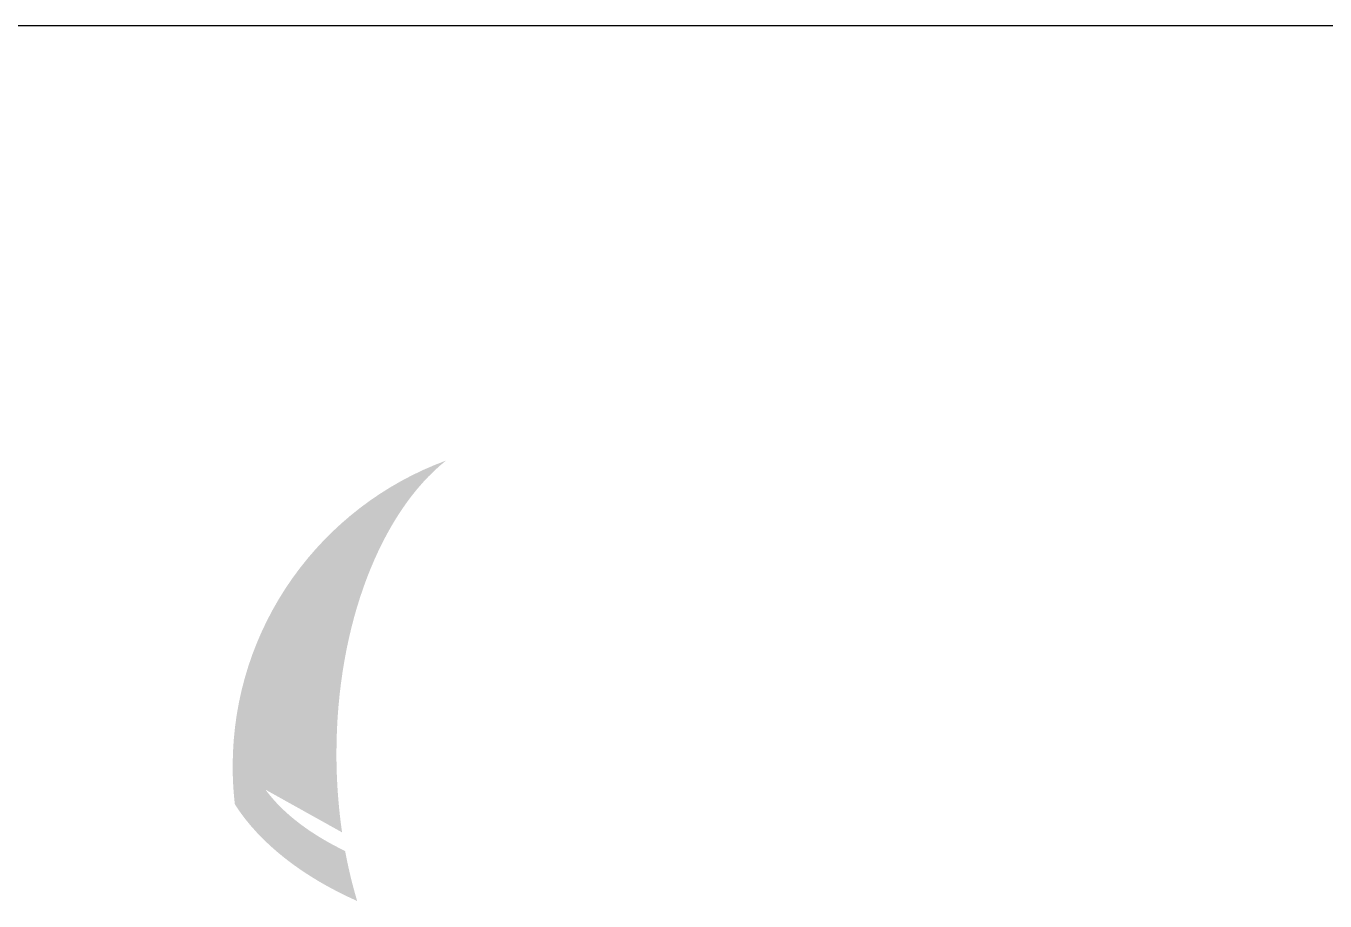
# Model space of a CAD drawing. Header units: millimetres. Extents: x 0 to 594, y 0 to 420.
# Drawn here: x 420.53 to 430.31, y 93.18 to 99.77 of the extents above; entities that cross this region are included whole.
import ezdxf
from ezdxf.enums import TextEntityAlignment as Align

# ---------------------------------------------------------------- set-up
doc = ezdxf.new("R2010")
doc.units = ezdxf.units.MM
doc.layers.add('GPDRAW', color=1, linetype='Continuous')
doc.styles.add('ECL', font='SIMFANG_2312.TTF', dxfattribs={"width": 0.7, "height": 3})

# ---------------------------------------------------------------- blocks, each defined once
blk = doc.blocks.new('*U24')
at = {"linetype": 'Continuous', "lineweight": 0}
h = blk.add_hatch(color=138, dxfattribs=at)
edge = h.paths.add_edge_path(flags=0)
edge.add_spline(control_points=[(-9.673, 4.669), (-9.642, 4.503), (-9.603, 4.343), (-9.558, 4.191)], knot_values=[0, 0, 0, 0, 0.125, 0.125, 0.125, 0.125], degree=3, periodic=0)
edge.add_spline(control_points=[(-9.558, 4.191), (-9.603, 4.343), (-9.642, 4.503), (-9.673, 4.669)], knot_values=[0, 0, 0, 0, 0.125, 0.125, 0.125, 0.125], degree=3, periodic=0)
edge = h.paths.add_edge_path(flags=0)
edge.add_spline(control_points=[(-9.558, 4.191), (-9.603, 4.343), (-9.642, 4.503), (-9.673, 4.669)], knot_values=[0, 0, 0, 0, 0.125, 0.125, 0.125, 0.125], degree=3, periodic=0)
edge.add_spline(control_points=[(-9.558, 4.191), (-9.603, 4.343), (-9.642, 4.503), (-9.673, 4.669)], knot_values=[0, 0, 0, 0, 0.125, 0.125, 0.125, 0.125], degree=3, periodic=0)
edge = h.paths.add_edge_path(flags=0)
edge.add_spline(control_points=[(-9.558, 4.191), (-9.603, 4.343), (-9.642, 4.503), (-9.673, 4.669)], knot_values=[0, 0, 0, 0, 0.125, 0.125, 0.125, 0.125], degree=3, periodic=0)
edge.add_spline(control_points=[(-9.558, 4.191), (-9.603, 4.343), (-9.642, 4.503), (-9.673, 4.669)], knot_values=[0, 0, 0, 0, 0.125, 0.125, 0.125, 0.125], degree=3, periodic=0)
edge = h.paths.add_edge_path(flags=0)
edge.add_spline(control_points=[(-9.673, 4.669), (-10.004, 4.829), (-10.266, 5.027), (-10.434, 5.255)], knot_values=[0.125, 0.125, 0.125, 0.125, 0.25, 0.25, 0.25, 0.25], degree=3, periodic=0)
edge.add_spline(control_points=[(-9.673, 4.669), (-10.004, 4.829), (-10.266, 5.027), (-10.434, 5.255)], knot_values=[0.125, 0.125, 0.125, 0.125, 0.25, 0.25, 0.25, 0.25], degree=3, periodic=0)
edge = h.paths.add_edge_path(flags=17)
edge.add_spline(control_points=[(-9.673, 4.669), (-10.004, 4.829), (-10.266, 5.027), (-10.434, 5.255)], knot_values=[0.125, 0.125, 0.125, 0.125, 0.25, 0.25, 0.25, 0.25], degree=3, periodic=0)
edge.add_spline(control_points=[(-9.673, 4.669), (-10.004, 4.829), (-10.266, 5.027), (-10.434, 5.255)], knot_values=[0.125, 0.125, 0.125, 0.125, 0.25, 0.25, 0.25, 0.25], degree=3, periodic=0)
edge = h.paths.add_edge_path(flags=16)
edge.add_spline(control_points=[(-9.673, 4.669), (-10.004, 4.829), (-10.266, 5.027), (-10.434, 5.255)], knot_values=[0.125, 0.125, 0.125, 0.125, 0.25, 0.25, 0.25, 0.25], degree=3, periodic=0)
edge.add_spline(control_points=[(-9.673, 4.669), (-10.004, 4.829), (-10.266, 5.027), (-10.434, 5.255)], knot_values=[0.125, 0.125, 0.125, 0.125, 0.25, 0.25, 0.25, 0.25], degree=3, periodic=0)
edge = h.paths.add_edge_path(flags=17)
edge.add_spline(control_points=[(-9.702, 4.847), (-9.737, 5.087), (-9.756, 5.339), (-9.756, 5.598), (-9.756, 5.598), (-9.756, 6.839), (-9.327, 7.91), (-8.708, 8.402)], knot_values=[0.375, 0.375, 0.375, 0.375, 0.5, 0.5, 0.5, 0.5001, 0.625, 0.625, 0.625, 0.625], degree=3, periodic=0)
edge.add_spline(control_points=[(-8.708, 8.402), (-9.327, 7.91), (-9.756, 6.839), (-9.756, 5.598), (-9.756, 5.598), (-9.756, 5.339), (-9.737, 5.087), (-9.702, 4.847)], knot_values=[0.375, 0.375, 0.375, 0.375, 0.5, 0.5, 0.5, 0.5001, 0.625, 0.625, 0.625, 0.625], degree=3, periodic=0)
edge = h.paths.add_edge_path(flags=0)
edge.add_spline(control_points=[(-9.702, 4.847), (-9.737, 5.087), (-9.756, 5.339), (-9.756, 5.598), (-9.756, 5.598), (-9.756, 6.839), (-9.327, 7.91), (-8.708, 8.402)], knot_values=[0.375, 0.375, 0.375, 0.375, 0.5, 0.5, 0.5, 0.5001, 0.625, 0.625, 0.625, 0.625], degree=3, periodic=0)
edge.add_spline(control_points=[(-9.702, 4.847), (-9.737, 5.087), (-9.756, 5.339), (-9.756, 5.598), (-9.756, 5.598), (-9.756, 6.839), (-9.327, 7.91), (-8.708, 8.402)], knot_values=[0.375, 0.375, 0.375, 0.375, 0.5, 0.5, 0.5, 0.5001, 0.625, 0.625, 0.625, 0.625], degree=3, periodic=0)
edge = h.paths.add_edge_path(flags=16)
edge.add_spline(control_points=[(-9.702, 4.847), (-9.737, 5.087), (-9.756, 5.339), (-9.756, 5.598), (-9.756, 5.598), (-9.756, 6.839), (-9.327, 7.91), (-8.708, 8.402)], knot_values=[0.375, 0.375, 0.375, 0.375, 0.5, 0.5, 0.5, 0.5001, 0.625, 0.625, 0.625, 0.625], degree=3, periodic=0)
edge.add_spline(control_points=[(-9.702, 4.847), (-9.737, 5.087), (-9.756, 5.339), (-9.756, 5.598), (-9.756, 5.598), (-9.756, 6.839), (-9.327, 7.91), (-8.708, 8.402)], knot_values=[0.375, 0.375, 0.375, 0.375, 0.5, 0.5, 0.5, 0.5001, 0.625, 0.625, 0.625, 0.625], degree=3, periodic=0)
edge = h.paths.add_edge_path()
edge.add_spline(control_points=[(-10.727, 5.115), (-10.49, 4.743), (-10.08, 4.423), (-9.558, 4.191)], knot_values=[0.875, 0.875, 0.875, 0.875, 1, 1, 1, 1], degree=3, periodic=0)
edge.add_spline(control_points=[(-9.558, 4.191), (-9.603, 4.343), (-9.642, 4.503), (-9.673, 4.669)], knot_values=[0, 0, 0, 0, 0.125, 0.125, 0.125, 0.125], degree=3, periodic=0)
edge.add_spline(control_points=[(-9.673, 4.669), (-10.004, 4.829), (-10.266, 5.027), (-10.434, 5.255)], knot_values=[0.125, 0.125, 0.125, 0.125, 0.25, 0.25, 0.25, 0.25], degree=3, periodic=0)
edge.add_spline(control_points=[(-10.434, 5.255), (-10.226, 5.096), (-9.979, 4.959), (-9.702, 4.847)], knot_values=[0.25, 0.25, 0.25, 0.25, 0.375, 0.375, 0.375, 0.375], degree=3, periodic=0)
edge.add_spline(control_points=[(-9.702, 4.847), (-9.737, 5.087), (-9.756, 5.339), (-9.756, 5.598), (-9.756, 5.598), (-9.756, 6.839), (-9.327, 7.91), (-8.708, 8.402)], knot_values=[0.375, 0.375, 0.375, 0.375, 0.5, 0.5, 0.5, 0.5001, 0.625, 0.625, 0.625, 0.625], degree=3, periodic=0)
edge.add_spline(control_points=[(-8.708, 8.402), (-9.899, 7.965), (-10.748, 6.821), (-10.748, 5.479), (-10.748, 5.479), (-10.748, 5.356), (-10.741, 5.234), (-10.727, 5.115)], knot_values=[0.625, 0.625, 0.625, 0.625, 0.75, 0.75, 0.75, 0.7501, 0.875, 0.875, 0.875, 0.875], degree=3, periodic=0)
edge = h.paths.add_edge_path(flags=16)
edge.add_spline(control_points=[(-10.727, 5.115), (-10.49, 4.743), (-10.08, 4.423), (-9.558, 4.191)], knot_values=[0.875, 0.875, 0.875, 0.875, 1, 1, 1, 1], degree=3, periodic=0)
edge.add_spline(control_points=[(-10.727, 5.115), (-10.49, 4.743), (-10.08, 4.423), (-9.558, 4.191)], knot_values=[0.875, 0.875, 0.875, 0.875, 1, 1, 1, 1], degree=3, periodic=0)
edge = h.paths.add_edge_path(flags=0)
edge.add_spline(control_points=[(-8.708, 8.402), (-9.899, 7.965), (-10.748, 6.821), (-10.748, 5.479), (-10.748, 5.479), (-10.748, 5.356), (-10.741, 5.234), (-10.727, 5.115)], knot_values=[0.625, 0.625, 0.625, 0.625, 0.75, 0.75, 0.75, 0.7501, 0.875, 0.875, 0.875, 0.875], degree=3, periodic=0)
edge.add_spline(control_points=[(-8.708, 8.402), (-9.899, 7.965), (-10.748, 6.821), (-10.748, 5.479), (-10.748, 5.479), (-10.748, 5.356), (-10.741, 5.234), (-10.727, 5.115)], knot_values=[0.625, 0.625, 0.625, 0.625, 0.75, 0.75, 0.75, 0.7501, 0.875, 0.875, 0.875, 0.875], degree=3, periodic=0)
edge = h.paths.add_edge_path(flags=17)
edge.add_spline(control_points=[(-8.708, 8.402), (-9.899, 7.965), (-10.748, 6.821), (-10.748, 5.479), (-10.748, 5.479), (-10.748, 5.356), (-10.741, 5.234), (-10.727, 5.115)], knot_values=[0.625, 0.625, 0.625, 0.625, 0.75, 0.75, 0.75, 0.7501, 0.875, 0.875, 0.875, 0.875], degree=3, periodic=0)
edge.add_spline(control_points=[(-8.708, 8.402), (-9.899, 7.965), (-10.748, 6.821), (-10.748, 5.479), (-10.748, 5.479), (-10.748, 5.356), (-10.741, 5.234), (-10.727, 5.115)], knot_values=[0.625, 0.625, 0.625, 0.625, 0.75, 0.75, 0.75, 0.7501, 0.875, 0.875, 0.875, 0.875], degree=3, periodic=0)
edge = h.paths.add_edge_path(flags=16)
edge.add_spline(control_points=[(-8.708, 8.402), (-9.899, 7.965), (-10.748, 6.821), (-10.748, 5.479), (-10.748, 5.479), (-10.748, 5.356), (-10.741, 5.234), (-10.727, 5.115)], knot_values=[0.625, 0.625, 0.625, 0.625, 0.75, 0.75, 0.75, 0.7501, 0.875, 0.875, 0.875, 0.875], degree=3, periodic=0)
edge.add_spline(control_points=[(-8.708, 8.402), (-9.899, 7.965), (-10.748, 6.821), (-10.748, 5.479), (-10.748, 5.479), (-10.748, 5.356), (-10.741, 5.234), (-10.727, 5.115)], knot_values=[0.625, 0.625, 0.625, 0.625, 0.75, 0.75, 0.75, 0.7501, 0.875, 0.875, 0.875, 0.875], degree=3, periodic=0)
edge = h.paths.add_edge_path(flags=17)
edge.add_spline(control_points=[(-10.727, 5.115), (-10.49, 4.743), (-10.08, 4.423), (-9.558, 4.191)], knot_values=[0.875, 0.875, 0.875, 0.875, 1, 1, 1, 1], degree=3, periodic=0)
edge.add_spline(control_points=[(-10.727, 5.115), (-10.49, 4.743), (-10.08, 4.423), (-9.558, 4.191)], knot_values=[0.875, 0.875, 0.875, 0.875, 1, 1, 1, 1], degree=3, periodic=0)
edge = h.paths.add_edge_path(flags=0)
edge.add_spline(control_points=[(-10.727, 5.115), (-10.49, 4.743), (-10.08, 4.423), (-9.558, 4.191)], knot_values=[0.875, 0.875, 0.875, 0.875, 1, 1, 1, 1], degree=3, periodic=0)
edge.add_spline(control_points=[(-10.727, 5.115), (-10.49, 4.743), (-10.08, 4.423), (-9.558, 4.191)], knot_values=[0.875, 0.875, 0.875, 0.875, 1, 1, 1, 1], degree=3, periodic=0)
edge = h.paths.add_edge_path(flags=0)
edge.add_spline(control_points=[(-10.434, 5.255), (-10.226, 5.096), (-9.979, 4.959), (-9.702, 4.847)], knot_values=[0.25, 0.25, 0.25, 0.25, 0.375, 0.375, 0.375, 0.375], degree=3, periodic=0)
edge.add_spline(control_points=[(-10.434, 5.255), (-10.226, 5.096), (-9.979, 4.959), (-9.702, 4.847)], knot_values=[0.25, 0.25, 0.25, 0.25, 0.375, 0.375, 0.375, 0.375], degree=3, periodic=0)
edge = h.paths.add_edge_path(flags=0)
edge.add_spline(control_points=[(-10.434, 5.255), (-10.226, 5.096), (-9.979, 4.959), (-9.702, 4.847)], knot_values=[0.25, 0.25, 0.25, 0.25, 0.375, 0.375, 0.375, 0.375], degree=3, periodic=0)
edge.add_spline(control_points=[(-10.434, 5.255), (-10.226, 5.096), (-9.979, 4.959), (-9.702, 4.847)], knot_values=[0.25, 0.25, 0.25, 0.25, 0.375, 0.375, 0.375, 0.375], degree=3, periodic=0)
edge = h.paths.add_edge_path(flags=0)
edge.add_spline(control_points=[(-10.434, 5.255), (-10.226, 5.096), (-9.979, 4.959), (-9.702, 4.847)], knot_values=[0.25, 0.25, 0.25, 0.25, 0.375, 0.375, 0.375, 0.375], degree=3, periodic=0)
blk = doc.blocks.new('XXDAFRAM-CH-HENG-A2')
at = {"layer": 'GPDRAW'}
blk.add_line((584, 99.7691), (399, 99.7691), dxfattribs=at)
at = {"color": 138, "xscale": 0.7874015748038801, "yscale": 0.7874015748029706, "zscale": 0.7874015748031497}
blk.add_blockref('*U24', (430.5517, 89.8815), dxfattribs=at)
at = {"linetype": 'Continuous', "style": 'ECL', "width": 0.7}
for tag, height, p in [('DESIGNSTATUS', 3.5, (571.8528, 76.5743)), ('ENDESIGNSTATUS', 3.5, (571.8897, 70.8893)), ('O', 4, (537.75, 63.4599)), ('G', 4, (574.75, 63.4599)), ('V', 4, (531.5833, 63.4599)), ('L', 4, (543.9167, 63.4599)), ('N', 4, (550.0833, 63.4599)), ('D', 4, (562.4167, 63.4599)), ('W', 4, (568.5833, 63.4599)), ('VEREN40', 4, (580.9167, 63.4599)), ('DWGNAME1', 5, (522.1164, 48.7065)), ('DWGNAME', 5, (521.928, 42.3554)), ('DWGENAME1', 5, (521.928, 42.1319)), ('DWGENAME', 5, (521.928, 35.7)), ('DWGNAME2', 5, (521.928, 35.0565)), ('DWGENAME2', 5, (522.2723, 28.9071)), ('DWGNO', 4, (511.8104, 15.1389)), ('VEREN40', 4, (578.7385, 15.1389))]:
    blk.add_attdef(tag, text='', height=height, dxfattribs=at).set_placement(p, align=Align.MIDDLE)
at = {"style": 'ECL', "width": 0.7, "flags": 1}
for p in [(450.3889, 48.2777), (450.3889, 40.2777), (450.3889, 32.2777), (450.3889, 24.2777)]:
    blk.add_attdef('DATE', text='', height=5, dxfattribs=at).set_placement(p, align=Align.MIDDLE)
for tag, p in [('SJ1', (419.5556, 44.2777)), ('JH', (419.5556, 36.2777)), ('SH1', (419.5556, 28.2777)), ('PZ', (419.5556, 20.2778)), ('BL', (419.5556, 10))]:
    blk.add_attdef(tag, p, '', height=5, dxfattribs=at)

msp = doc.modelspace()

# ---------------------------------------------------------------- block references
msp.add_blockref('XXDAFRAM-CH-HENG-A2', (0, 0))

doc.saveas('drawing.dxf')
